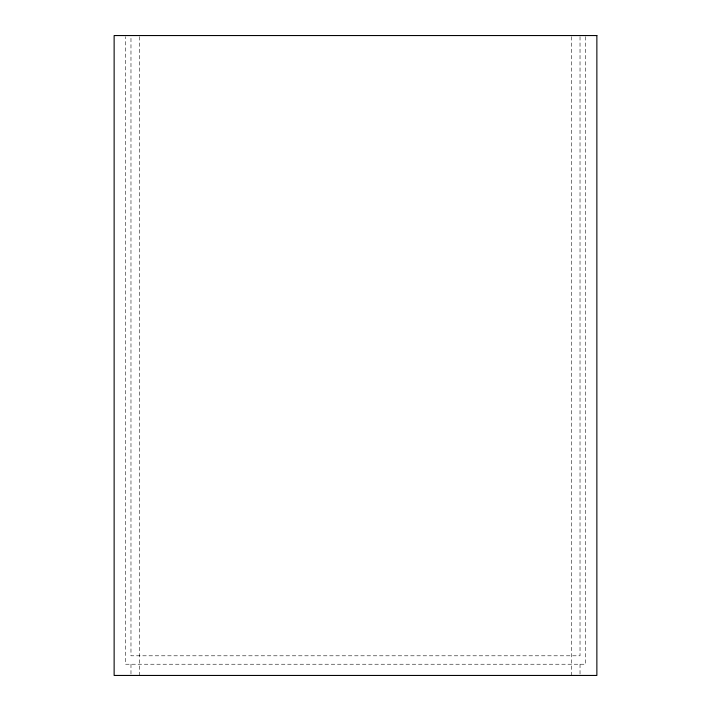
<?xml version="1.0" encoding="UTF-8"?>
<svg xmlns="http://www.w3.org/2000/svg" width="711" height="711" viewBox="0 0 711 711"><rect width="100%" height="100%" fill="white"/><g stroke="black" fill="none" stroke-linecap="round" stroke-linejoin="round"><path stroke-width="0.53" stroke-dasharray="3.56 2.67" d="M585.642 36.661L585.642 664.225L125.358 664.225L125.358 36.661M580.025 36.661L580.025 655.8L130.975 655.8L130.975 36.661M580.025 664.225L580.025 674.428M571.608 36.661L571.608 675.45M139.392 36.661L139.392 675.45M130.975 664.225L130.975 674.428"/><path stroke-width="1.07" d="M596.867 35.55L114.133 35.55L114.133 675.45L596.867 675.45L596.867 35.55"/></g></svg>
